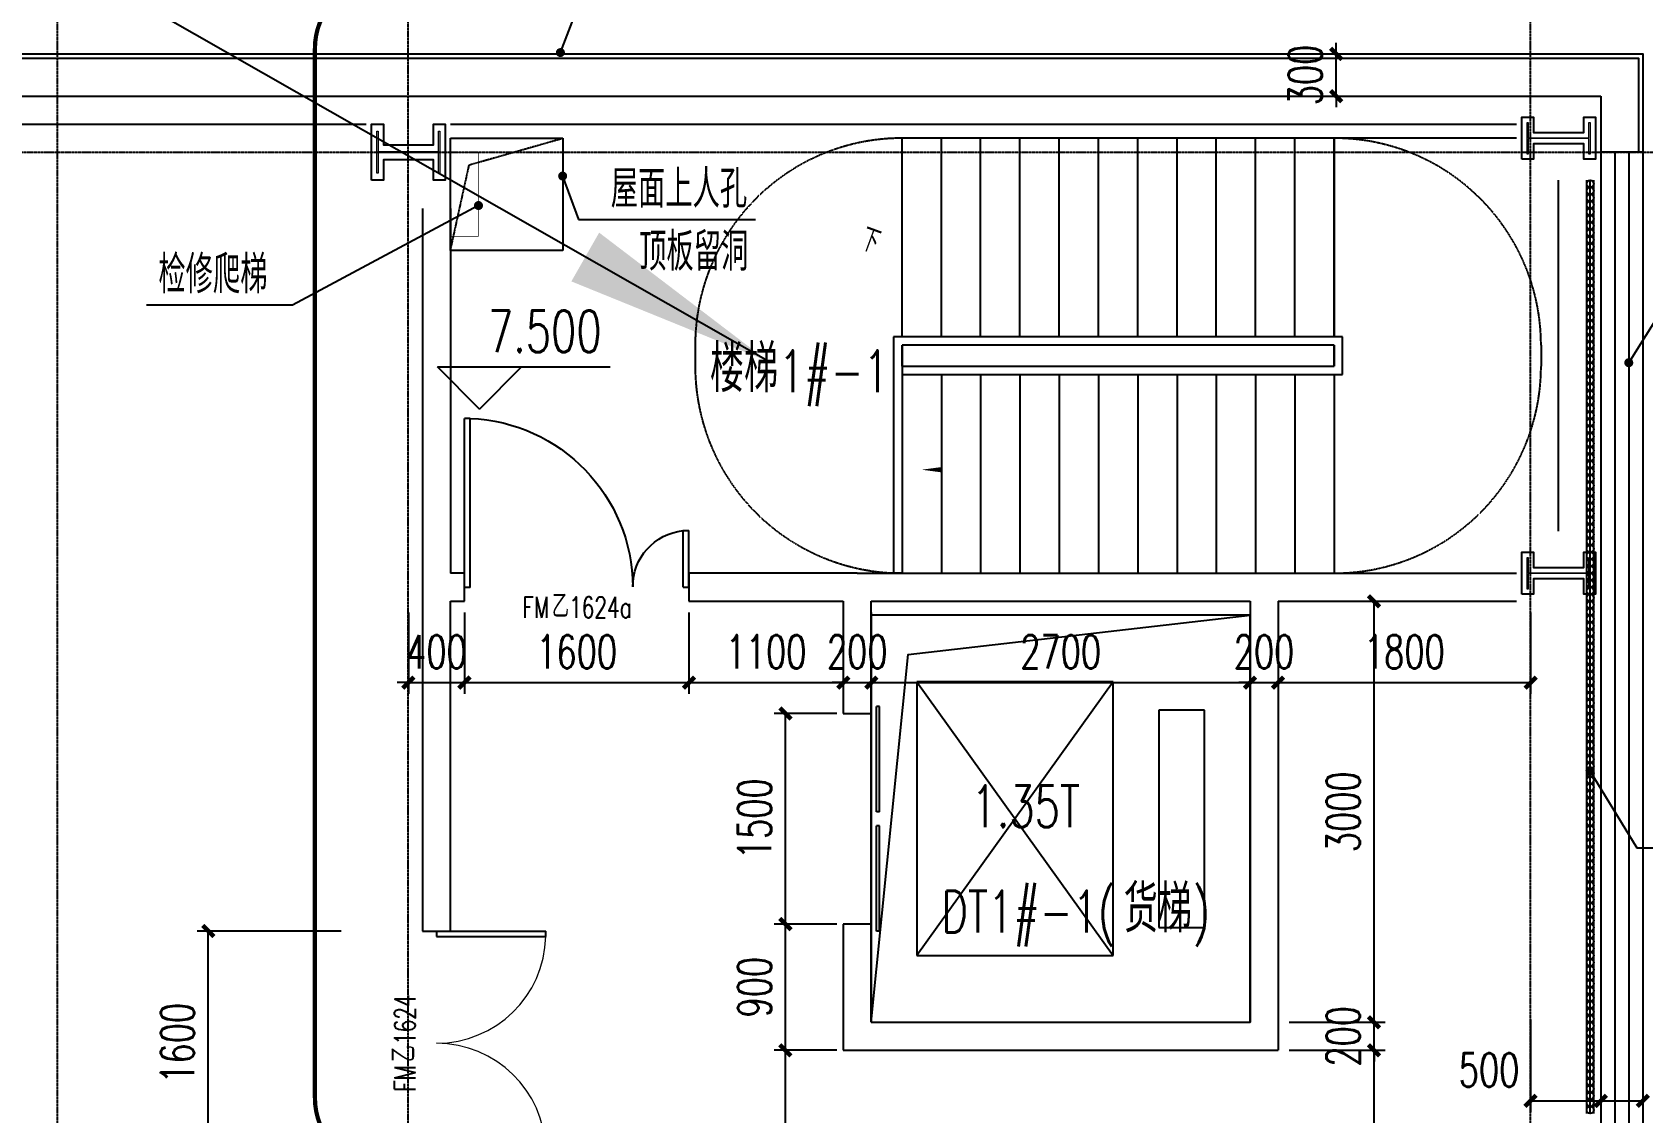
# Model space of a CAD drawing. Extents: x -954573 to 446329, y 489853 to 1226784.
# Drawn here: x -79535 to -68054, y 824975 to 832675 of the extents above; entities that cross this region are included whole.
import ezdxf

# ---------------------------------------------------------------- set-up
doc = ezdxf.new("R2010")
doc.units = 0
doc.header["$LTSCALE"] = 10
doc.header["$MEASUREMENT"] = 0
doc.linetypes.add('10平面$0$DOTE', pattern=[2.42, 2, -0.2, 0.02, -0.2])
doc.linetypes.add('10平面$1$DASH', pattern=[0.35, 0.25, -0.1])
doc.layers.get('Defpoints').update_dxf_attribs({"color": 210})
for name, color, linetype in [('10平面$0$A-AXIS-DOTE', 8, '10平面$0$DOTE'), ('10平面$0$A-AXIS-DP', 8, 'Continuous'), ('10平面$0$A-AXIS-SYMB', 8, 'Continuous'), ('10平面$0$A-CURTAIN', 8, 'Continuous'), ('10平面$0$A-HATCH-2', 8, 'Continuous'), ('10平面$0$A-HRAIL', 8, 'Continuous'), ('10平面$0$A-SFCE', 8, 'Continuous'), ('10平面$0$A-STAIR', 8, 'Continuous'), ('10平面$0$A-TEXT', 8, 'Continuous'), ('10平面$0$A-WINDOW', 8, 'Continuous'), ('10平面$0$A-防火门窗', 1, 'Continuous'), ('10平面$0$AS-COLN', 8, 'Continuous'), ('10平面$0$AS-WALL', 8, 'Continuous'), ('10平面$0$AS-结构边线层', 8, 'Continuous'), ('10平面$0$CURTWALL', 8, 'Continuous'), ('10平面$0$DIM_ELEV', 3, 'Continuous'), ('10平面$0$PUB_TEXT', 8, 'Continuous'), ('10平面$0$WINDOW', 8, 'Continuous'), ('10平面$0$建-文字', 8, 'Continuous'), ('10平面$0$建-标高', 8, 'Continuous'), ('10平面$0$建-箭头', 8, 'Continuous'), ('10平面$0$建-门窗编号', 8, 'Continuous'), ('A-LIN-V', 9, 'Continuous'), ('建-引出', 3, 'Continuous')]:
    doc.layers.add(name, color=color, linetype=linetype)
doc.layers.add('10平面$0$S-col', color=2, linetype='Continuous', lineweight=0)
doc.styles.add('10平面$0$_TCH_DIM', font='SIMPLEX', dxfattribs={"bigfont": 'GBCBIG'})
doc.styles.add('10平面$0$_TCH_DIM_T3', font='SIMPLEX', dxfattribs={"width": 0.705882, "bigfont": 'GBCBIG'})
doc.styles.add('10平面$0$A-STANDARD', font='SIMPLEX', dxfattribs={"bigfont": 'GBCBIG'})
doc.styles.add('10平面$0$A-WIN-LABEL', font='SIMPLEX', dxfattribs={"bigfont": 'GBCBIG'})
doc.dimstyles.new('10平面$0$_TCH_ARCH&&80', dxfattribs={"dimtxt": 238, "dimasz": 80, "dimexe": 80, "dimexo": 80, "dimgap": 101, "dimtad": 1, "dimdec": 0, "dimzin": 0, "dimdsep": 46, "dimtxsty": '10平面$0$_TCH_DIM_T3', "dimblk": '10平面$0$_ArchTick', "dimcen": 0.09, "dimclrt": 7, "dimazin": 2, "dimtfac": 1, "dimtdec": 0, "dimtix": 1, "dimtmove": 2, "dimatfit": 3, "dimfxl": 0, "dimtolj": 1, "dimtzin": 0, "dimarcsym": 0})

# ---------------------------------------------------------------- blocks, each defined once
blk = doc.blocks.new('10平面$0$dote')
at = {"layer": '10平面$0$A-AXIS-DOTE'}
for p, q in [((141382.2, -69000), (141382.2, 36662.3)), ((151882.2, -69000), (151882.2, 36662.3)), ((143882.2, 17390), (143882.2, 33120)), ((134026.4, 27000), (158590, 27000))]:
    blk.add_line(p, q, dxfattribs=at)
blk = doc.blocks.new('10平面$0$43243')
at = {"layer": '10平面$0$AS-结构边线层'}
for points in [[(-83954, 741420), (-83954, 832020), (-83354, 832020), (-83354, 831920), (-82854, 831920), (-82854, 831720), (-80554, 831720), (-80554, 831920), (-80254, 831920), (-80254, 832220), (-68354, 832220), (-68354, 821020), (-70554, 821020), (-70554, 818320), (-68354, 818320), (-68354, 782920)], [(-73554, 825620), (-73290, 828240), (-70854, 828520)]]:
    blk.add_lwpolyline(points, dxfattribs=at)
at = {"layer": '10平面$0$AS-结构边线层', "linetype": '10平面$1$DASH'}
blk.add_lwpolyline([(-76554, 831920), (-75754, 831920), (-75754, 831120), (-76554, 831120)], close=True, dxfattribs=at)
blk.add_lwpolyline([(-76554, 831120), (-76420, 831730), (-75754, 831920)], dxfattribs=at)
at = {"layer": '10平面$0$AS-结构边线层'}
blk.add_lwpolyline([(-73554, 825620), (-70854, 825620), (-70854, 828520), (-73554, 828520)], close=True, dxfattribs=at)
blk = doc.blocks.new('10平面$0$3132')
at = {"layer": '10平面$0$DIM_ELEV', "linetype": '10平面$1$DASH', "const_width": 30}
blk.add_lwpolyline([(-77020, 833060), (-66360, 833060, -0.414214), (-65860, 832560), (-65860, 825080, -0.414214), (-66360, 824580), (-77020, 824580, -0.414214), (-77520, 825080), (-77520, 832560, -0.414214)], format="xyb", close=True, dxfattribs=at)
blk = doc.blocks.new('10平面$0$_ArchTick')
at = {"color": 0, "linetype": 'ByBlock', "const_width": 0.4}
blk.add_lwpolyline([(-0.5, -0.5), (0.5, 0.5)], dxfattribs=at)
blk = doc.blocks.new('*D3591')
at = {"layer": '10平面$0$A-AXIS-DP', "color": 0, "lineweight": -2}
for p, q in [((-70680, 832520), (-70160, 832520)), ((-70240, 832520), (-70240, 832600)), ((-70240, 832220), (-70240, 832520)), ((-70680, 832220), (-70160, 832220)), ((-70240, 832220), (-70240, 832140))]:
    blk.add_line(p, q, dxfattribs=at)
at = {"layer": 'Defpoints', "color": 0}
for p in [(-70760, 832520), (-70240, 832520), (-70760, 832220)]:
    blk.add_point(p, dxfattribs=at)
at = {"layer": '10平面$0$A-AXIS-DP', "color": 0, "lineweight": -2, "xscale": 80, "yscale": 80, "zscale": 80}
for p, rotation in [((-70240, 832520), 270), ((-70240, 832220), 90)]:
    blk.add_blockref('10平面$0$_ArchTick', p, dxfattribs=dict(at, rotation=rotation))
at = {"layer": '10平面$0$A-AXIS-DP', "color": 7, "insert": (-70460, 832370), "char_height": 238, "attachment_point": 5, "rotation": 90, "style": '10平面$0$_TCH_DIM_T3'}
blk.add_mtext('\\A1;300', dxfattribs=at)
blk = doc.blocks.new('*D3596')
at = {"layer": '10平面$0$A-AXIS-DP', "color": 0, "lineweight": -2}
for p, q in [((-73800, 825420), (-74246, 825420)), ((-74166, 823720), (-74166, 825420)), ((-73800, 823720), (-74246, 823720))]:
    blk.add_line(p, q, dxfattribs=at)
at = {"layer": 'Defpoints', "color": 0}
for p in [(-74166, 825420), (-73720, 825420), (-73720, 823720)]:
    blk.add_point(p, dxfattribs=at)
at = {"layer": '10平面$0$A-AXIS-DP', "color": 0, "lineweight": -2, "xscale": 80, "yscale": 80, "zscale": 80}
for p, rotation in [((-74166, 825420), 90), ((-74166, 823720), 270)]:
    blk.add_blockref('10平面$0$_ArchTick', p, dxfattribs=dict(at, rotation=rotation))
at = {"layer": '10平面$0$A-AXIS-DP', "color": 7, "insert": (-74386, 824570), "char_height": 238, "attachment_point": 5, "rotation": 90, "style": '10平面$0$_TCH_DIM_T3'}
blk.add_mtext('\\A1;1700', dxfattribs=at)
blk = doc.blocks.new('*D3597')
at = {"layer": '10平面$0$A-AXIS-DP', "color": 0, "lineweight": -2}
for p, q in [((-73800, 826320), (-74246, 826320)), ((-74166, 825420), (-74166, 826320)), ((-73800, 825420), (-74246, 825420))]:
    blk.add_line(p, q, dxfattribs=at)
at = {"layer": 'Defpoints', "color": 0}
for p in [(-74166, 826320), (-73720, 826320), (-73720, 825420)]:
    blk.add_point(p, dxfattribs=at)
at = {"layer": '10平面$0$A-AXIS-DP', "color": 0, "lineweight": -2, "xscale": 80, "yscale": 80, "zscale": 80}
for p, rotation in [((-74166, 826320), 90), ((-74166, 825420), 270)]:
    blk.add_blockref('10平面$0$_ArchTick', p, dxfattribs=dict(at, rotation=rotation))
at = {"layer": '10平面$0$A-AXIS-DP', "color": 7, "insert": (-74386, 825870), "char_height": 238, "attachment_point": 5, "rotation": 90, "style": '10平面$0$_TCH_DIM_T3'}
blk.add_mtext('\\A1;900', dxfattribs=at)
blk = doc.blocks.new('*D3598')
at = {"layer": '10平面$0$A-AXIS-DP', "color": 0, "lineweight": -2}
for p, q in [((-73800, 827820), (-74246, 827820)), ((-74166, 826320), (-74166, 827820)), ((-73800, 826320), (-74246, 826320))]:
    blk.add_line(p, q, dxfattribs=at)
at = {"layer": 'Defpoints', "color": 0}
for p in [(-74166, 827820), (-73720, 827820), (-73720, 826320)]:
    blk.add_point(p, dxfattribs=at)
at = {"layer": '10平面$0$A-AXIS-DP', "color": 0, "lineweight": -2, "xscale": 80, "yscale": 80, "zscale": 80}
for p, rotation in [((-74166, 827820), 90), ((-74166, 826320), 270)]:
    blk.add_blockref('10平面$0$_ArchTick', p, dxfattribs=dict(at, rotation=rotation))
at = {"layer": '10平面$0$A-AXIS-DP', "color": 7, "insert": (-74386, 827070), "char_height": 238, "attachment_point": 5, "rotation": 90, "style": '10平面$0$_TCH_DIM_T3'}
blk.add_mtext('\\A1;1500', dxfattribs=at)
blk = doc.blocks.new('*D3771')
at = {"layer": '10平面$0$A-AXIS-DP', "color": 0, "lineweight": -2}
for p, q in [((-68854, 825640), (-68854, 824980)), ((-68354, 825640), (-68354, 824980)), ((-68854, 825060), (-68354, 825060))]:
    blk.add_line(p, q, dxfattribs=at)
at = {"layer": 'Defpoints', "color": 0}
for p in [(-68854, 825720), (-68354, 825720), (-68354, 825060)]:
    blk.add_point(p, dxfattribs=at)
at = {"layer": '10平面$0$A-AXIS-DP', "color": 0, "lineweight": -2, "xscale": 80, "yscale": 80, "zscale": 80, "rotation": 180}
blk.add_blockref('10平面$0$_ArchTick', (-68854, 825060), dxfattribs=at)
at = {"layer": '10平面$0$A-AXIS-DP', "color": 0, "lineweight": -2, "xscale": 80, "yscale": 80, "zscale": 80}
blk.add_blockref('10平面$0$_ArchTick', (-68354, 825060), dxfattribs=at)
at = {"layer": '10平面$0$A-AXIS-DP', "color": 7, "insert": (-69150, 825280), "char_height": 238, "attachment_point": 5, "style": '10平面$0$_TCH_DIM_T3'}
blk.add_mtext('\\A1;500', dxfattribs=at)
blk = doc.blocks.new('*D3772')
at = {"layer": '10平面$0$A-AXIS-DP', "color": 0, "lineweight": -2}
for p, q in [((-68354, 825640), (-68354, 824980)), ((-68054, 825640), (-68054, 824980)), ((-68354, 825060), (-68054, 825060))]:
    blk.add_line(p, q, dxfattribs=at)
at = {"layer": 'Defpoints', "color": 0}
for p in [(-68354, 825720), (-68054, 825720), (-68054, 825060)]:
    blk.add_point(p, dxfattribs=at)
at = {"layer": '10平面$0$A-AXIS-DP', "color": 0, "lineweight": -2, "xscale": 80, "yscale": 80, "zscale": 80, "rotation": 180}
blk.add_blockref('10平面$0$_ArchTick', (-68354, 825060), dxfattribs=at)
at = {"layer": '10平面$0$A-AXIS-DP', "color": 0, "lineweight": -2, "xscale": 80, "yscale": 80, "zscale": 80}
blk.add_blockref('10平面$0$_ArchTick', (-68054, 825060), dxfattribs=at)
at = {"layer": '10平面$0$A-AXIS-DP', "color": 7, "insert": (-67758, 825280), "char_height": 238, "attachment_point": 5, "style": '10平面$0$_TCH_DIM_T3'}
blk.add_mtext('\\A1;300', dxfattribs=at)
blk = doc.blocks.new('*D3775')
at = {"layer": '10平面$0$A-AXIS-DP', "color": 0, "lineweight": -2}
for p, q in [((-70574, 825420), (-69890, 825420)), ((-69970, 823720), (-69970, 825420)), ((-70574, 823720), (-69890, 823720))]:
    blk.add_line(p, q, dxfattribs=at)
at = {"layer": 'Defpoints', "color": 0}
for p in [(-70654, 825420), (-69970, 825420), (-70654, 823720)]:
    blk.add_point(p, dxfattribs=at)
at = {"layer": '10平面$0$A-AXIS-DP', "color": 0, "lineweight": -2, "xscale": 80, "yscale": 80, "zscale": 80}
for p, rotation in [((-69970, 825420), 90), ((-69970, 823720), 270)]:
    blk.add_blockref('10平面$0$_ArchTick', p, dxfattribs=dict(at, rotation=rotation))
at = {"layer": '10平面$0$A-AXIS-DP', "color": 7, "insert": (-70190, 824570), "char_height": 238, "attachment_point": 5, "rotation": 90, "style": '10平面$0$_TCH_DIM_T3'}
blk.add_mtext('\\A1;1700', dxfattribs=at)
blk = doc.blocks.new('*D3776')
at = {"layer": '10平面$0$A-AXIS-DP', "color": 0, "lineweight": -2}
for p, q in [((-70574, 825620), (-69890, 825620)), ((-69970, 825620), (-69970, 825700)), ((-69970, 825420), (-69970, 825620)), ((-70574, 825420), (-69890, 825420)), ((-69970, 825420), (-69970, 825340))]:
    blk.add_line(p, q, dxfattribs=at)
at = {"layer": 'Defpoints', "color": 0}
for p in [(-70654, 825620), (-69970, 825620), (-70654, 825420)]:
    blk.add_point(p, dxfattribs=at)
at = {"layer": '10平面$0$A-AXIS-DP', "color": 0, "lineweight": -2, "xscale": 80, "yscale": 80, "zscale": 80}
for p, rotation in [((-69970, 825620), 270), ((-69970, 825420), 90)]:
    blk.add_blockref('10平面$0$_ArchTick', p, dxfattribs=dict(at, rotation=rotation))
at = {"layer": '10平面$0$A-AXIS-DP', "color": 7, "insert": (-70190, 825520), "char_height": 238, "attachment_point": 5, "rotation": 90, "style": '10平面$0$_TCH_DIM_T3'}
blk.add_mtext('\\A1;200', dxfattribs=at)
blk = doc.blocks.new('*D3777')
at = {"layer": '10平面$0$A-AXIS-DP', "color": 0, "lineweight": -2}
for p, q in [((-70574, 828620), (-69890, 828620)), ((-69970, 825620), (-69970, 828620)), ((-70574, 825620), (-69890, 825620))]:
    blk.add_line(p, q, dxfattribs=at)
at = {"layer": 'Defpoints', "color": 0}
for p in [(-70654, 828620), (-69970, 828620), (-70654, 825620)]:
    blk.add_point(p, dxfattribs=at)
at = {"layer": '10平面$0$A-AXIS-DP', "color": 0, "lineweight": -2, "xscale": 80, "yscale": 80, "zscale": 80}
for p, rotation in [((-69970, 828620), 90), ((-69970, 825620), 270)]:
    blk.add_blockref('10平面$0$_ArchTick', p, dxfattribs=dict(at, rotation=rotation))
at = {"layer": '10平面$0$A-AXIS-DP', "color": 7, "insert": (-70190, 827120), "char_height": 238, "attachment_point": 5, "rotation": 90, "style": '10平面$0$_TCH_DIM_T3'}
blk.add_mtext('\\A1;3000', dxfattribs=at)
blk = doc.blocks.new('*D3938')
at = {"layer": '10平面$0$A-AXIS-DP', "color": 0, "lineweight": -2}
for p, q in [((-77334, 826270), (-78360, 826270)), ((-78280, 824670), (-78280, 826270)), ((-77334, 824670), (-78360, 824670))]:
    blk.add_line(p, q, dxfattribs=at)
at = {"layer": 'Defpoints', "color": 0}
for p in [(-78280, 826270), (-77254, 826270), (-77254, 824670)]:
    blk.add_point(p, dxfattribs=at)
at = {"layer": '10平面$0$A-AXIS-DP', "color": 0, "lineweight": -2, "xscale": 80, "yscale": 80, "zscale": 80}
for p, rotation in [((-78280, 826270), 90), ((-78280, 824670), 270)]:
    blk.add_blockref('10平面$0$_ArchTick', p, dxfattribs=dict(at, rotation=rotation))
at = {"layer": '10平面$0$A-AXIS-DP', "color": 7, "insert": (-78500, 825470), "char_height": 238, "attachment_point": 5, "rotation": 90, "style": '10平面$0$_TCH_DIM_T3'}
blk.add_mtext('\\A1;1600', dxfattribs=at)
blk = doc.blocks.new('*D3939')
at = {"layer": '10平面$0$A-AXIS-DP', "color": 0, "lineweight": -2}
for p, q in [((-76854, 828540), (-76854, 827960)), ((-76454, 828540), (-76454, 827960)), ((-76854, 828040), (-76934, 828040)), ((-76854, 828040), (-76454, 828040)), ((-76454, 828040), (-76374, 828040))]:
    blk.add_line(p, q, dxfattribs=at)
at = {"layer": 'Defpoints', "color": 0}
for p in [(-76854, 828620), (-76454, 828620), (-76454, 828040)]:
    blk.add_point(p, dxfattribs=at)
at = {"layer": '10平面$0$A-AXIS-DP', "color": 0, "lineweight": -2, "xscale": 80, "yscale": 80, "zscale": 80}
blk.add_blockref('10平面$0$_ArchTick', (-76854, 828040), dxfattribs=at)
at = {"layer": '10平面$0$A-AXIS-DP', "color": 0, "lineweight": -2, "xscale": 80, "yscale": 80, "zscale": 80, "rotation": 180}
blk.add_blockref('10平面$0$_ArchTick', (-76454, 828040), dxfattribs=at)
at = {"layer": '10平面$0$A-AXIS-DP', "color": 7, "insert": (-76654, 828260), "char_height": 238, "attachment_point": 5, "style": '10平面$0$_TCH_DIM_T3'}
blk.add_mtext('\\A1;400', dxfattribs=at)
blk = doc.blocks.new('*D3940')
at = {"layer": '10平面$0$A-AXIS-DP', "color": 0, "lineweight": -2}
for p, q in [((-76454, 828540), (-76454, 827960)), ((-74854, 828540), (-74854, 827960)), ((-76454, 828040), (-74854, 828040))]:
    blk.add_line(p, q, dxfattribs=at)
at = {"layer": 'Defpoints', "color": 0}
for p in [(-76454, 828620), (-74854, 828620), (-74854, 828040)]:
    blk.add_point(p, dxfattribs=at)
at = {"layer": '10平面$0$A-AXIS-DP', "color": 0, "lineweight": -2, "xscale": 80, "yscale": 80, "zscale": 80, "rotation": 180}
blk.add_blockref('10平面$0$_ArchTick', (-76454, 828040), dxfattribs=at)
at = {"layer": '10平面$0$A-AXIS-DP', "color": 0, "lineweight": -2, "xscale": 80, "yscale": 80, "zscale": 80}
blk.add_blockref('10平面$0$_ArchTick', (-74854, 828040), dxfattribs=at)
at = {"layer": '10平面$0$A-AXIS-DP', "color": 7, "insert": (-75654, 828260), "char_height": 238, "attachment_point": 5, "style": '10平面$0$_TCH_DIM_T3'}
blk.add_mtext('\\A1;1600', dxfattribs=at)
blk = doc.blocks.new('*D3941')
at = {"layer": '10平面$0$A-AXIS-DP', "color": 0, "lineweight": -2}
for p, q in [((-74854, 828540), (-74854, 827960)), ((-73754, 828540), (-73754, 827960)), ((-74854, 828040), (-73754, 828040))]:
    blk.add_line(p, q, dxfattribs=at)
at = {"layer": 'Defpoints', "color": 0}
for p in [(-74854, 828620), (-73754, 828620), (-73754, 828040)]:
    blk.add_point(p, dxfattribs=at)
at = {"layer": '10平面$0$A-AXIS-DP', "color": 0, "lineweight": -2, "xscale": 80, "yscale": 80, "zscale": 80, "rotation": 180}
blk.add_blockref('10平面$0$_ArchTick', (-74854, 828040), dxfattribs=at)
at = {"layer": '10平面$0$A-AXIS-DP', "color": 0, "lineweight": -2, "xscale": 80, "yscale": 80, "zscale": 80}
blk.add_blockref('10平面$0$_ArchTick', (-73754, 828040), dxfattribs=at)
at = {"layer": '10平面$0$A-AXIS-DP', "color": 7, "insert": (-74304, 828260), "char_height": 238, "attachment_point": 5, "style": '10平面$0$_TCH_DIM_T3'}
blk.add_mtext('\\A1;1100', dxfattribs=at)
blk = doc.blocks.new('*D3942')
at = {"layer": '10平面$0$A-AXIS-DP', "color": 0, "lineweight": -2}
for p, q in [((-73754, 828540), (-73754, 827960)), ((-73554, 828540), (-73554, 827960)), ((-73754, 828040), (-73834, 828040)), ((-73754, 828040), (-73554, 828040)), ((-73554, 828040), (-73474, 828040))]:
    blk.add_line(p, q, dxfattribs=at)
at = {"layer": 'Defpoints', "color": 0}
for p in [(-73754, 828620), (-73554, 828620), (-73554, 828040)]:
    blk.add_point(p, dxfattribs=at)
at = {"layer": '10平面$0$A-AXIS-DP', "color": 0, "lineweight": -2, "xscale": 80, "yscale": 80, "zscale": 80}
blk.add_blockref('10平面$0$_ArchTick', (-73754, 828040), dxfattribs=at)
at = {"layer": '10平面$0$A-AXIS-DP', "color": 0, "lineweight": -2, "xscale": 80, "yscale": 80, "zscale": 80, "rotation": 180}
blk.add_blockref('10平面$0$_ArchTick', (-73554, 828040), dxfattribs=at)
at = {"layer": '10平面$0$A-AXIS-DP', "color": 7, "insert": (-73654, 828260), "char_height": 238, "attachment_point": 5, "style": '10平面$0$_TCH_DIM_T3'}
blk.add_mtext('\\A1;200', dxfattribs=at)
blk = doc.blocks.new('*D3943')
at = {"layer": '10平面$0$A-AXIS-DP', "color": 0, "lineweight": -2}
for p, q in [((-73554, 828540), (-73554, 827960)), ((-70854, 828540), (-70854, 827960)), ((-73554, 828040), (-70854, 828040))]:
    blk.add_line(p, q, dxfattribs=at)
at = {"layer": 'Defpoints', "color": 0}
for p in [(-73554, 828620), (-70854, 828620), (-70854, 828040)]:
    blk.add_point(p, dxfattribs=at)
at = {"layer": '10平面$0$A-AXIS-DP', "color": 0, "lineweight": -2, "xscale": 80, "yscale": 80, "zscale": 80, "rotation": 180}
blk.add_blockref('10平面$0$_ArchTick', (-73554, 828040), dxfattribs=at)
at = {"layer": '10平面$0$A-AXIS-DP', "color": 0, "lineweight": -2, "xscale": 80, "yscale": 80, "zscale": 80}
blk.add_blockref('10平面$0$_ArchTick', (-70854, 828040), dxfattribs=at)
at = {"layer": '10平面$0$A-AXIS-DP', "color": 7, "insert": (-72204, 828260), "char_height": 238, "attachment_point": 5, "style": '10平面$0$_TCH_DIM_T3'}
blk.add_mtext('\\A1;2700', dxfattribs=at)
blk = doc.blocks.new('*D3944')
at = {"layer": '10平面$0$A-AXIS-DP', "color": 0, "lineweight": -2}
for p, q in [((-70854, 828540), (-70854, 827960)), ((-70654, 828540), (-70654, 827960)), ((-70854, 828040), (-70934, 828040)), ((-70854, 828040), (-70654, 828040)), ((-70654, 828040), (-70574, 828040))]:
    blk.add_line(p, q, dxfattribs=at)
at = {"layer": 'Defpoints', "color": 0}
for p in [(-70854, 828620), (-70654, 828620), (-70654, 828040)]:
    blk.add_point(p, dxfattribs=at)
at = {"layer": '10平面$0$A-AXIS-DP', "color": 0, "lineweight": -2, "xscale": 80, "yscale": 80, "zscale": 80}
blk.add_blockref('10平面$0$_ArchTick', (-70854, 828040), dxfattribs=at)
at = {"layer": '10平面$0$A-AXIS-DP', "color": 0, "lineweight": -2, "xscale": 80, "yscale": 80, "zscale": 80, "rotation": 180}
blk.add_blockref('10平面$0$_ArchTick', (-70654, 828040), dxfattribs=at)
at = {"layer": '10平面$0$A-AXIS-DP', "color": 7, "insert": (-70754, 828260), "char_height": 238, "attachment_point": 5, "style": '10平面$0$_TCH_DIM_T3'}
blk.add_mtext('\\A1;200', dxfattribs=at)
blk = doc.blocks.new('*D3945')
at = {"layer": '10平面$0$A-AXIS-DP', "color": 0, "lineweight": -2}
for p, q in [((-70654, 828540), (-70654, 827960)), ((-68854, 828540), (-68854, 827960)), ((-70654, 828040), (-68854, 828040))]:
    blk.add_line(p, q, dxfattribs=at)
at = {"layer": 'Defpoints', "color": 0}
for p in [(-70654, 828620), (-68854, 828620), (-68854, 828040)]:
    blk.add_point(p, dxfattribs=at)
at = {"layer": '10平面$0$A-AXIS-DP', "color": 0, "lineweight": -2, "xscale": 80, "yscale": 80, "zscale": 80, "rotation": 180}
blk.add_blockref('10平面$0$_ArchTick', (-70654, 828040), dxfattribs=at)
at = {"layer": '10平面$0$A-AXIS-DP', "color": 0, "lineweight": -2, "xscale": 80, "yscale": 80, "zscale": 80}
blk.add_blockref('10平面$0$_ArchTick', (-68854, 828040), dxfattribs=at)
at = {"layer": '10平面$0$A-AXIS-DP', "color": 7, "insert": (-69754, 828260), "char_height": 238, "attachment_point": 5, "style": '10平面$0$_TCH_DIM_T3'}
blk.add_mtext('\\A1;1800', dxfattribs=at)
blk = doc.blocks.new('*D4215')
at = {"layer": '10平面$0$A-AXIS-DP', "color": 0, "lineweight": -2}
for p, q in [((-67974, 832520), (-67290, 832520)), ((-67370, 831820), (-67370, 832520)), ((-67974, 831820), (-67290, 831820))]:
    blk.add_line(p, q, dxfattribs=at)
at = {"layer": 'Defpoints', "color": 0}
for p in [(-68054, 832520), (-67370, 832520), (-68054, 831820)]:
    blk.add_point(p, dxfattribs=at)
at = {"layer": '10平面$0$A-AXIS-DP', "color": 0, "lineweight": -2, "xscale": 80, "yscale": 80, "zscale": 80}
for p, rotation in [((-67370, 832520), 90), ((-67370, 831820), 270)]:
    blk.add_blockref('10平面$0$_ArchTick', p, dxfattribs=dict(at, rotation=rotation))
at = {"layer": '10平面$0$A-AXIS-DP', "color": 7, "insert": (-67590, 832170), "char_height": 238, "attachment_point": 5, "rotation": 90, "style": '10平面$0$_TCH_DIM_T3'}
blk.add_mtext('\\A1;700', dxfattribs=at)
blk = doc.blocks.new('10平面$0$$DorLib2D$00000225')
at = {"color": 0}
for p, q in [((0.475, -0.0014), (0.475, 0.7521)), ((0.475, 0.7521), (0.5, 0.7521)), ((0.5, -0.0014), (0.5, 0.7521)), ((-0.5, 0), (-0.5, 0.252)), ((-0.475, 0.252), (-0.5, 0.252)), ((-0.475, 0), (-0.475, 0.252)), ((-0.475, 0), (-0.5, 0)), ((0.475, -0.0014), (0.5, -0.0014))]:
    blk.add_line(p, q, dxfattribs=at)
for centre, radius, start, end in [((0.5046, -0.0019), 0.7546, 92.24927, 179.72377), ((-0.5008, 0.0026), 0.2508, 359.78987, 84.09744)]:
    blk.add_arc(centre, radius, start, end, dxfattribs=at)
blk = doc.blocks.new('10平面$0$$DorLib2D$00000002')
for p, q in [((-0.5, 0), (-0.5, 0.4875)), ((-0.475, 0.4875), (-0.5, 0.4875)), ((-0.475, 0), (-0.475, 0.4875)), ((0.475, 0), (0.475, 0.4875)), ((0.475, 0.4875), (0.5, 0.4875)), ((0.5, 0), (0.5, 0.4875)), ((-0.5, 0), (-0.475, 0)), ((0.5, 0), (0.475, 0))]:
    blk.add_line(p, q)
at = {"lineweight": 13}
for centre, start, end in [((-0.4875, 0), 0, 88.53072), ((0.4875, 0), 91.46928, 180)]:
    blk.add_arc(centre, 0.4875, start, end, dxfattribs=at)
blk = doc.blocks.new('10平面$0$_FZH')
at = {"layer": '10平面$0$A-HATCH-2'}
blk.add_lwpolyline([(-0.437, -0.25), (-0.437, 0.25), (-0.297, 0.25), (-0.297, 0.067), (0.298, 0.067), (0.298, 0.25), (0.438, 0.25), (0.438, -0.25), (0.298, -0.25), (0.298, -0.068), (-0.297, -0.068), (-0.297, -0.25)], close=True, dxfattribs=at)
at = {"layer": '10平面$0$S-col'}
blk.add_lwpolyline([(-0.375, -0.188), (-0.375, 0.187), (-0.36, 0.187), (-0.36, 0.005), (0.36, 0.005), (0.36, 0.187), (0.375, 0.187), (0.375, -0.188), (0.36, -0.188), (0.36, -0.005), (-0.36, -0.005), (-0.36, -0.188)], close=True, dxfattribs=at)
blk = doc.blocks.new('10平面$0$$DORLIB2D$00000127')
at = {"color": 0}
for points in [[(-0.5333, 0.7949), (-0.5333, 0.6904)], [(-0.0333, 0.7949), (-0.5333, 0.7949)], [(-0.0333, 0.7949), (-0.0333, 0.6904)], [(0.5333, 0.7949), (0.0333, 0.7949)], [(0.0333, 0.7949), (0.0333, 0.6904)], [(0.5333, 0.7949), (0.5333, 0.6904)], [(-0.0333, 0.6904), (-0.5333, 0.6904)], [(0.5333, 0.6904), (0.0333, 0.6904)], [(0.5, 0.5), (-0.5, 0.5)]]:
    blk.add_lwpolyline(points, dxfattribs=at)
blk = doc.blocks.new('10平面$0$99平面图例外参$0$$LinePat$圆环')
for points in [[(0, 150), (300, 150)], [(0, 0), (300, 0)], [(0, -150), (300, -150)]]:
    blk.add_lwpolyline(points)
at = {"color": 0}
blk.add_circle((150, 0), 150, dxfattribs=at)
blk = doc.blocks.new('10平面')
at = {"layer": '10平面$0$A-AXIS-SYMB'}
for p, q in [((-75770, 832530), (-75255.8, 833860)), ((-75754.2, 831650), (-75640, 831340)), ((-76354.2, 831440), (-77680, 830730)), ((-75640, 831340), (-74380, 831340)), ((-68154.2, 830320), (-67640, 831140)), ((-77680, 830730), (-78720, 830730)), ((-68430.6, 827412.5), (-68097.7, 826864)), ((-68097.7, 826864), (-65639.2, 826864))]:
    blk.add_line(p, q, dxfattribs=at)
at = {"layer": '10平面$0$A-AXIS-SYMB', "const_width": 32}
for points in [[(-75775.8, 832515.1, 1), (-75764.2, 832544.9, 1)], [(-75759.7, 831665, 1), (-75748.7, 831635, 1)], [(-76340.1, 831447.6, 1), (-76368.3, 831432.4, 1)], [(-68162.7, 830306.4, 1), (-68145.7, 830333.6, 1)], [(-68439, 827426.1, 1), (-68422.3, 827398.8, 1)]]:
    blk.add_lwpolyline(points, format="xyb", close=True, dxfattribs=at)
at = {"layer": '10平面$0$A-CURTAIN'}
for points in [[(-80554.2, 831920), (-80554.2, 832520), (-68054.2, 832520), (-68054.2, 831820)], [(-80524.2, 831920), (-80524.2, 832490), (-68084.2, 832490), (-68084.2, 831820)]]:
    blk.add_lwpolyline(points, dxfattribs=at)
at = {"layer": '10平面$0$A-SFCE', "color": 9, "linetype": '10平面$1$DASH'}
for p, q in [((-74809.5, 830445), (-74809.5, 830295)), ((-68779.5, 830445), (-68779.5, 830295))]:
    blk.add_line(p, q, dxfattribs=at)
at = {"layer": '10平面$0$A-SFCE', "const_width": 5}
blk.add_lwpolyline([(-76554.2, 831820), (-76354.2, 831820), (-76354.2, 831220), (-76554.2, 831220)], dxfattribs=at)
at = {"layer": '10平面$0$A-SFCE', "color": 9, "linetype": '10平面$1$DASH'}
for points in [[(-73334.5, 831920, 0.4142136), (-74809.5, 830445)], [(-70254.5, 831920, -0.4142136), (-68779.5, 830445)], [(-73334.5, 828820, -0.4142136), (-74809.5, 830295)], [(-70254.5, 828820, 0.4142136), (-68779.5, 830295)]]:
    blk.add_lwpolyline(points, format="xyb", dxfattribs=at)
at = {"layer": '10平面$0$A-STAIR'}
for p, q in [((-70254.5, 831920), (-73334.5, 831920)), ((-73334.5, 830505), (-73334.5, 831920)), ((-73054.5, 830505), (-73054.5, 831920)), ((-72774.5, 830505), (-72774.5, 831920)), ((-72494.5, 830505), (-72494.5, 831920)), ((-72214.5, 830505), (-72214.5, 831920)), ((-71934.5, 830505), (-71934.5, 831920)), ((-71654.5, 830505), (-71654.5, 831920)), ((-71374.5, 830505), (-71374.5, 831920)), ((-71094.5, 830505), (-71094.5, 831920)), ((-70814.5, 830505), (-70814.5, 831920)), ((-70534.5, 830505), (-70534.5, 831920)), ((-70254.5, 830505), (-70254.5, 831920)), ((-68954.2, 831920), (-70254.5, 831920)), ((-70254.5, 831920), (-70254.5, 830505)), ((-68654.5, 829120), (-68654.5, 831620)), ((-70194.5, 830505), (-73394.5, 830505)), ((-73394.5, 830505), (-73394.5, 828820)), ((-70254.5, 830445), (-73334.5, 830445)), ((-70254.5, 830445), (-73334.5, 830445)), ((-73334.5, 830445), (-73334.5, 828820)), ((-73334.5, 830295), (-73334.5, 830445)), ((-70254.5, 830295), (-70254.5, 830445)), ((-70254.5, 830445), (-70254.5, 830295)), ((-70194.5, 830235), (-70194.5, 830505)), ((-73334.5, 830295), (-70254.5, 830295)), ((-73334.5, 830295), (-73334.5, 830235)), ((-73334.5, 830295), (-70254.5, 830295)), ((-73334.5, 830295), (-73334.5, 830235)), ((-73334.5, 830235), (-73334.5, 828820)), ((-73334.5, 830235), (-70194.5, 830235)), ((-73054.5, 830235), (-73054.5, 828820)), ((-72774.5, 830235), (-72774.5, 828820)), ((-72494.5, 830235), (-72494.5, 828820)), ((-72214.5, 830235), (-72214.5, 828820)), ((-71934.5, 830235), (-71934.5, 828820)), ((-71654.5, 830235), (-71654.5, 828820)), ((-71374.5, 830235), (-71374.5, 828820)), ((-71094.5, 830235), (-71094.5, 828820)), ((-70814.5, 830235), (-70814.5, 828820)), ((-70534.5, 830235), (-70534.5, 828820)), ((-70254.5, 830235), (-70254.5, 828820)), ((-70254.5, 830235), (-70254.5, 828820)), ((-73334.5, 828820), (-73394.5, 828820)), ((-73334.5, 828820), (-70254.5, 828820)), ((-70254.5, 828820), (-68954.2, 828820)), ((-71829.2, 828045), (-73229.2, 828045)), ((-73229.2, 828045), (-73229.2, 826095)), ((-71829.2, 828045), (-73229.2, 826095)), ((-73229.2, 828045), (-71829.2, 826095)), ((-71829.2, 826095), (-71829.2, 828045)), ((-71179.2, 827845), (-71504.2, 827845)), ((-71504.2, 827845), (-71504.2, 826295)), ((-71179.2, 826295), (-71179.2, 827845)), ((-71504.2, 826295), (-71179.2, 826295)), ((-73229.2, 826095), (-71829.2, 826095))]:
    blk.add_line(p, q, dxfattribs=at)
at = {"layer": '10平面$0$AS-WALL'}
for p, q in [((-80254.2, 832220), (-77154.2, 832220)), ((-76554.2, 832220), (-68954.2, 832220)), ((-80054.2, 832020), (-77154.2, 832020)), ((-76554.2, 832020), (-68954.2, 832020)), ((-76754.2, 831420), (-76754.2, 828720)), ((-76554.2, 831420), (-76554.2, 828820)), ((-76754.2, 828720), (-76754.2, 826270)), ((-76454.2, 828820), (-76554.2, 828820)), ((-76454.2, 828620), (-76454.2, 828820)), ((-73654.2, 828820), (-74854.2, 828820)), ((-74854.2, 828820), (-74854.2, 828620)), ((-73654.2, 828820), (-70754.2, 828820)), ((-70754.2, 828820), (-68954.2, 828820)), ((-76554.2, 826270), (-76554.2, 828620)), ((-76554.2, 828620), (-76454.2, 828620)), ((-74854.2, 828620), (-73754.2, 828620)), ((-73754.2, 828620), (-73754.2, 827820)), ((-73554.2, 827820), (-73554.2, 828620)), ((-73554.2, 828620), (-70854.2, 828620)), ((-70854.2, 828620), (-70854.2, 825620)), ((-70654.2, 828620), (-70654.2, 825420)), ((-70654.2, 828620), (-68954.2, 828620)), ((-73754.2, 827820), (-73554.2, 827820)), ((-73554.2, 826320), (-73754.2, 826320)), ((-73754.2, 826320), (-73754.2, 825420)), ((-73554.2, 825620), (-73554.2, 826320)), ((-76754.2, 826270), (-76554.2, 826270)), ((-73554.2, 825620), (-70854.2, 825620)), ((-73754.2, 825420), (-70654.2, 825420))]:
    blk.add_line(p, q, dxfattribs=at)
at = {"layer": '10平面$0$CURTWALL'}
for p, q in [((-68354.2, 831820), (-68354.2, 821020)), ((-68054.2, 831820), (-68354.2, 831820)), ((-68254.2, 831820), (-68254.2, 821020)), ((-68154.2, 831820), (-68154.2, 821020)), ((-68054.2, 831820), (-68054.2, 821020))]:
    blk.add_line(p, q, dxfattribs=at)
at = {"layer": '10平面$0$建-标高'}
for p, q in [((-76346.4, 829990), (-76646.4, 830290)), ((-76646.4, 830290), (-75416.4, 830290)), ((-76346.4, 829990), (-76046.4, 830290))]:
    blk.add_line(p, q, dxfattribs=at)
at = {"layer": '10平面$0$建-箭头'}
blk.add_lwpolyline([(-73474.5, 831182.5, 0, 0, 0), (-69454.5, 831182.5, 0, 0, 0), (-69454.5, 829557.5, 0, 0, 0), (-73194.5, 829557.5, 0, 40, 0), (-73044.5, 829557.5, 0, 0, 0)], format="xyseb", dxfattribs=at)
at = {"layer": '10平面$0$A-AXIS-DP'}
blk.add_blockref('10平面$0$3132', (0, 0), dxfattribs=at)
at = {"layer": '10平面$0$A-HRAIL', "xscale": 0.1666666668673749, "yscale": 0.1666666668673749, "zscale": 0.1666666668673749, "rotation": 89.99999999971725}
for p in [(-68429.2, 831570), (-68429.2, 831520), (-68429.2, 831470), (-68429.2, 831420), (-68429.2, 831370), (-68429.2, 831320), (-68429.2, 831270), (-68429.2, 831220), (-68429.2, 831170), (-68429.2, 831120), (-68429.2, 831070), (-68429.2, 831020), (-68429.2, 830970), (-68429.2, 830920), (-68429.2, 830870), (-68429.2, 830820), (-68429.2, 830770), (-68429.2, 830720), (-68429.2, 830670), (-68429.2, 830620), (-68429.2, 830570), (-68429.2, 830520), (-68429.2, 830470), (-68429.2, 830420), (-68429.2, 830370), (-68429.2, 830320), (-68429.2, 830270), (-68429.2, 830220), (-68429.2, 830170), (-68429.2, 830120), (-68429.2, 830070), (-68429.2, 830020), (-68429.2, 829970), (-68429.2, 829920), (-68429.2, 829870), (-68429.2, 829820), (-68429.2, 829770), (-68429.2, 829720), (-68429.2, 829670), (-68429.2, 829620), (-68429.2, 829570), (-68429.2, 829520), (-68429.2, 829470), (-68429.2, 829420), (-68429.2, 829370), (-68429.2, 829320), (-68429.2, 829270), (-68429.2, 829220), (-68429.2, 829170), (-68429.2, 829120), (-68429.2, 829070), (-68429.2, 829020), (-68429.2, 828970), (-68429.2, 828920), (-68429.2, 828870), (-68429.2, 828820), (-68429.2, 828770), (-68429.2, 828720), (-68429.2, 828670), (-68429.2, 828620), (-68429.2, 828570), (-68429.2, 828520), (-68429.2, 828470), (-68429.2, 828420), (-68429.2, 828370), (-68429.2, 828320), (-68429.2, 828270), (-68429.2, 828220), (-68429.2, 828170), (-68429.2, 828120), (-68429.2, 828070), (-68429.2, 828020), (-68429.2, 827970), (-68429.2, 827920), (-68429.2, 827870), (-68429.2, 827820), (-68429.2, 827770), (-68429.2, 827720), (-68429.2, 827670), (-68429.2, 827620), (-68429.2, 827570), (-68429.2, 827520), (-68429.2, 827470), (-68429.2, 827420), (-68429.2, 827370), (-68429.2, 827320), (-68429.2, 827270), (-68429.2, 827220), (-68429.2, 827170), (-68429.2, 827120), (-68429.2, 827070), (-68429.2, 827020), (-68429.2, 826970), (-68429.2, 826920), (-68429.2, 826870), (-68429.2, 826820), (-68429.2, 826770), (-68429.2, 826720), (-68429.2, 826670), (-68429.2, 826620), (-68429.2, 826570), (-68429.2, 826520), (-68429.2, 826470), (-68429.2, 826420), (-68429.2, 826370), (-68429.2, 826320), (-68429.2, 826270), (-68429.2, 826220), (-68429.2, 826170), (-68429.2, 826120), (-68429.2, 826070), (-68429.2, 826020), (-68429.2, 825970), (-68429.2, 825920), (-68429.2, 825870), (-68429.2, 825820), (-68429.2, 825770), (-68429.2, 825720), (-68429.2, 825670), (-68429.2, 825620), (-68429.2, 825570), (-68429.2, 825520), (-68429.2, 825470), (-68429.2, 825420), (-68429.2, 825370), (-68429.2, 825320), (-68429.2, 825270), (-68429.2, 825220), (-68429.2, 825170), (-68429.2, 825120), (-68429.2, 825070), (-68429.2, 825020), (-68429.2, 824970)]:
    blk.add_blockref('10平面$0$99平面图例外参$0$$LinePat$圆环', p, dxfattribs=at)
at = {"layer": '10平面$0$A-WINDOW'}
blk.add_blockref('10平面$0$43243', (0, 0), dxfattribs=at)
at = {"layer": '10平面$0$A-防火门窗', "yscale": 1600, "zscale": 200}
for name, p, xscale, rotation in [('10平面$0$$DorLib2D$00000225', (-75654.2, 828720), -1600, 359.9999999990061), ('10平面$0$$DorLib2D$00000002', (-76654.2, 825470), 1600, 269.9999999250981)]:
    blk.add_blockref(name, p, dxfattribs=dict(at, xscale=xscale, rotation=rotation))
at = {"layer": '10平面$0$AS-COLN'}
for p, xscale, yscale, zscale in [((-68654.2, 831920), 600.0000000001455, 600.0000000001455, 600.0000000001455), ((-68654.2, 828820), 599.9999715063022, 600.0000065823551, 600.0000065823551)]:
    blk.add_blockref('10平面$0$_FZH', p, dxfattribs=dict(at, xscale=xscale, yscale=yscale, zscale=zscale))
at = {"layer": '10平面$0$AS-COLN', "color": 3, "xscale": 599.9999999871652, "yscale": 800.0000000044238, "zscale": 800.0000000044238}
blk.add_blockref('10平面$0$_FZH', (-76854.2, 831820), dxfattribs=at)
at = {"layer": '10平面$0$AS-WALL'}
blk.add_blockref('10平面$0$dote', (-220736.4, 804820), dxfattribs=at)
at = {"layer": '10平面$0$WINDOW', "xscale": 1500, "yscale": 200, "zscale": 1500, "rotation": 269.9999999985503}
blk.add_blockref('10平面$0$$DORLIB2D$00000127', (-73654.2, 827070), dxfattribs=at)
at = {"layer": '10平面$0$A-TEXT', "style": '10平面$0$A-STANDARD'}
for s, p in [('楼梯', (-74704.2, 830110)), ('货梯', (-71754.5, 826259.7))]:
    blk.add_text(s, height=337.59, dxfattribs=at).set_placement(p)
at = {"layer": '10平面$0$A-TEXT', "style": '10平面$0$A-STANDARD', "width": 0.705882}
for s, p in [('1#-1', (-74212.7, 830110)), ('DT1#-1(', (-73054.5, 826259.7)), (')', (-71263, 826259.7))]:
    blk.add_text(s, height=297.5, dxfattribs=at).set_placement(p)
at = {"layer": '10平面$0$PUB_TEXT', "style": '10平面$0$_TCH_DIM'}
for s, p in [('屋面上人孔', (-75411.2, 831424)), ('顶板留洞', (-75208.7, 830976)), ('检修爬梯', (-78636, 830814))]:
    blk.add_text(s, height=270.07, dxfattribs=at).set_placement(p)
at = {"layer": '10平面$0$PUB_TEXT', "style": '10平面$0$A-STANDARD', "width": 0.705882}
blk.add_text('7.500', height=297.5, dxfattribs=at).set_placement((-76286.4, 830395))
at = {"layer": '10平面$0$建-文字', "style": '10平面$0$A-STANDARD'}
blk.add_text('下', height=168.8, rotation=339.92971, dxfattribs=at).set_placement((-73646.2, 831132.9))
at = {"layer": '10平面$0$建-文字', "style": '10平面$0$A-STANDARD', "width": 0.705882}
blk.add_text('1.35T', height=297.5, dxfattribs=at).set_placement((-72840, 827010))
at = {"layer": '10平面$0$建-门窗编号', "style": '10平面$0$A-WIN-LABEL', "width": 0.705882}
for s, p in [('FM', (-76040.6, 828502.5)), ('1624a', (-75707.7, 828502.5))]:
    blk.add_text(s, height=148.75, dxfattribs=at).set_placement(p)
at = {"layer": '10平面$0$建-门窗编号', "style": '10平面$0$A-WIN-LABEL'}
blk.add_text('乙', height=168.8, dxfattribs=at).set_placement((-75830.6, 828502.5))
at = {"layer": '10平面$0$建-门窗编号', "style": '10平面$0$A-WIN-LABEL', "width": 0.705882}
for s, p in [('1624', (-76804.2, 825458.9)), ('FM', (-76804.2, 825126.1))]:
    blk.add_text(s, height=148.75, rotation=90, dxfattribs=at).set_placement(p)
at = {"layer": '10平面$0$建-门窗编号', "style": '10平面$0$A-WIN-LABEL'}
blk.add_text('乙', height=168.8, rotation=90, dxfattribs=at).set_placement((-76804.2, 825336.1))
at = {"layer": '10平面$0$A-AXIS-DP'}
for p1, p2, distance, picture, middle in [((-70760, 832220), (-70760, 832520), -520, '*D3591', (-70460, 832370)), ((-68054.2, 831820), (-68054.2, 832520), -684.2, '*D4215', (-67590, 832170)), ((-76854.2, 828620), (-76454.2, 828620), -580, '*D3939', (-76654.2, 828260)), ((-76454.2, 828620), (-74854.2, 828620), -580, '*D3940', (-75654.2, 828260)), ((-74854.2, 828620), (-73754.2, 828620), -580, '*D3941', (-74304.2, 828260)), ((-73754.2, 828620), (-73554.2, 828620), -580, '*D3942', (-73654.2, 828260)), ((-73554.2, 828620), (-70854.2, 828620), -580, '*D3943', (-72204.2, 828260)), ((-70854.2, 828620), (-70654.2, 828620), -580, '*D3944', (-70754.2, 828260)), ((-70654.2, 828620), (-68854.2, 828620), -580, '*D3945', (-69754.2, 828260)), ((-70654.2, 825620), (-70654.2, 828620), -684.2, '*D3777', (-70190, 827120)), ((-73720, 826320), (-73720, 827820), 445.8, '*D3598', (-74385.8, 827070)), ((-77254.2, 824670), (-77254.2, 826270), 1025.8, '*D3938', (-78500, 825470)), ((-73720, 825420), (-73720, 826320), 445.8, '*D3597', (-74385.8, 825870)), ((-70654.2, 825420), (-70654.2, 825620), -684.2, '*D3776', (-70190, 825520)), ((-73720, 823720), (-73720, 825420), 445.8, '*D3596', (-74385.8, 824570)), ((-70654.2, 823720), (-70654.2, 825420), -684.2, '*D3775', (-70190, 824570))]:
    dim = blk.add_aligned_dim(p1=p1, p2=p2, distance=distance, dimstyle='10平面$0$_TCH_ARCH&&80', dxfattribs=at)
    dim.commit()
    dim.dimension.update_dxf_attribs({"geometry": picture, "text_midpoint": middle})
for base, p1, p2, picture, middle in [((-68354.2, 825060), (-68854.2, 825720), (-68354.2, 825720), '*D3771', (-69150.2, 825280)), ((-68054.2, 825060), (-68354.2, 825720), (-68054.2, 825720), '*D3772', (-67758.2, 825280))]:
    dim = blk.add_linear_dim(base=base, p1=p1, p2=p2, angle=360, dimstyle='10平面$0$_TCH_ARCH&&80', dxfattribs=at)
    dim.commit()
    dim.dimension.update_dxf_attribs({"geometry": picture, "text_midpoint": middle, "dimtype": 129})

msp = doc.modelspace()

# ---------------------------------------------------------------- block references
at = {"layer": 'A-LIN-V'}
msp.add_blockref('10平面', (0, 0), dxfattribs=at)

# ---------------------------------------------------------------- next in the draw order: hatches: boundary and pattern name
at = {"layer": '建-引出'}
msp.add_hatch(color=256, dxfattribs=at).paths.add_polyline_path([(-74290, 830330), (-75493.9, 831246.9), (-75692.1, 830899.4)], flags=17)

# ---------------------------------------------------------------- next in the draw order: linework, layer by layer
msp.add_line((-74290, 830330), (-116914.5, 854640), dxfattribs=at)

doc.saveas('drawing.dxf')
